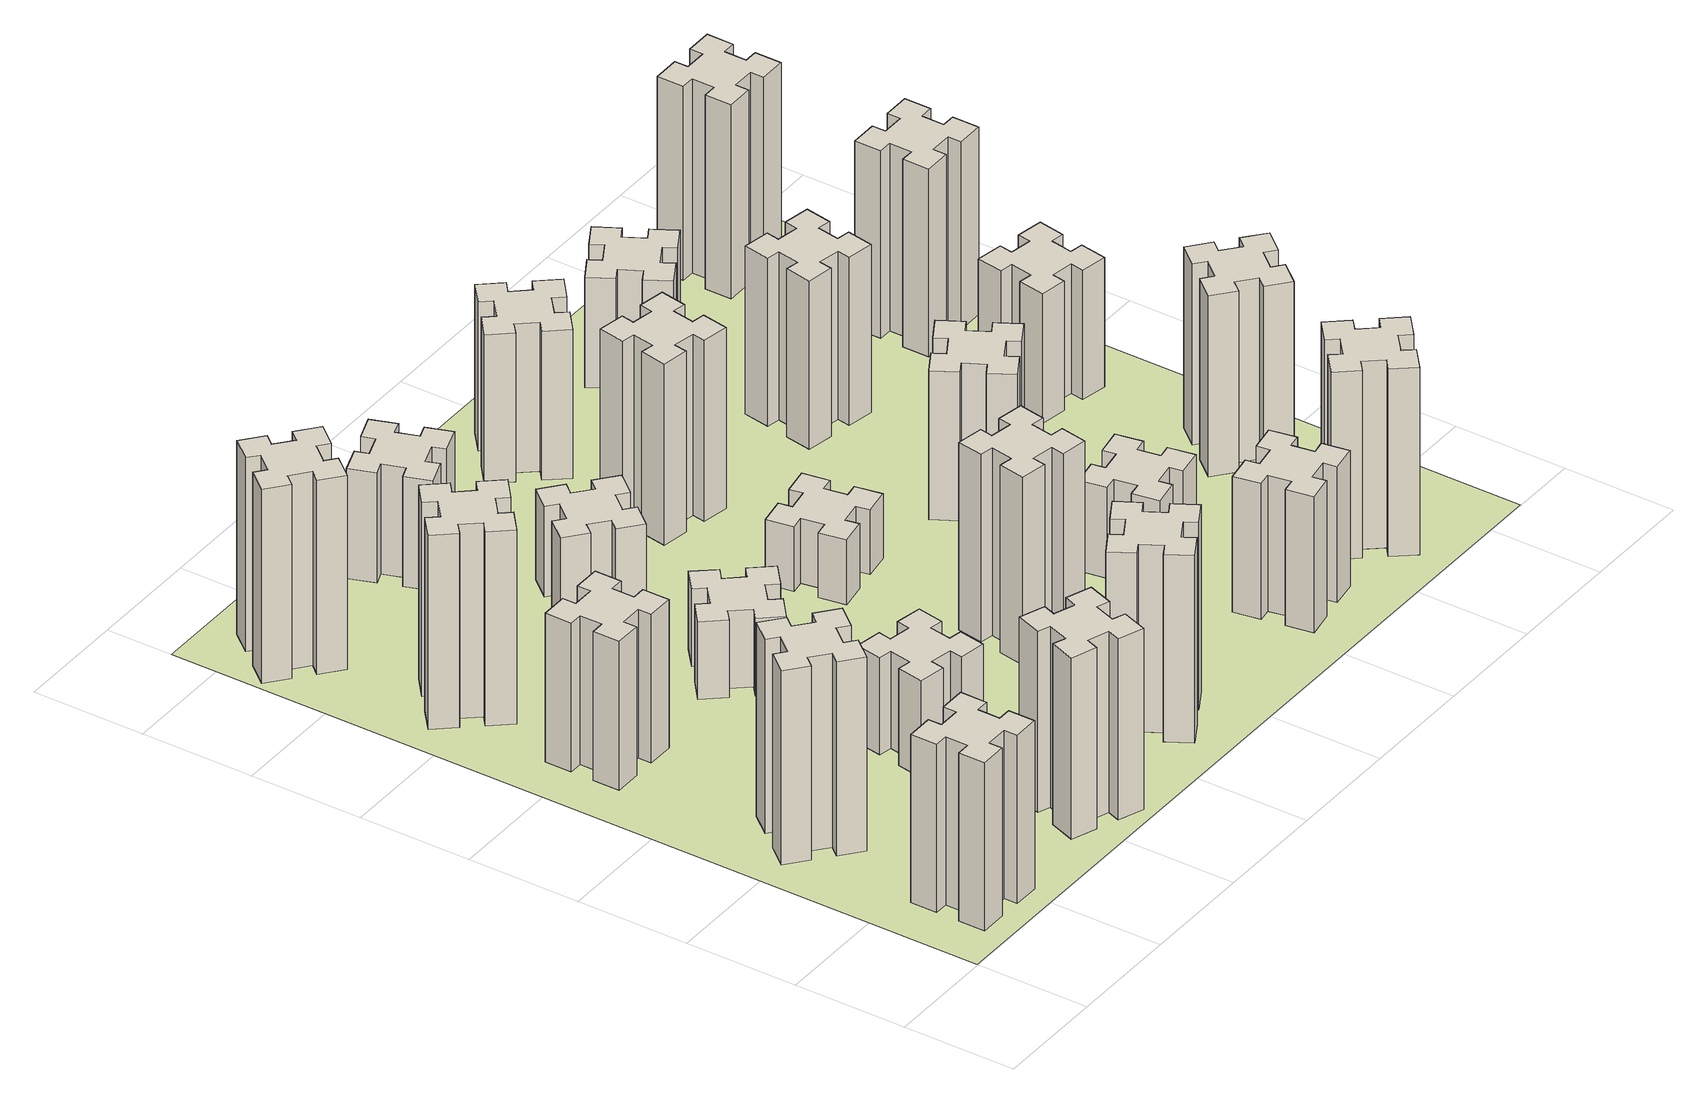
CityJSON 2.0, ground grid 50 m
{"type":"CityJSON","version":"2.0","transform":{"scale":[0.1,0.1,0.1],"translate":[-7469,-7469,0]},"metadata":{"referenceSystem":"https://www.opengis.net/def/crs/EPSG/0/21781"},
"CityObjects":{
"building1":{"type":"Building","attributes":{"class":"1000","function":"1000","usage":"1000","yearOfConstruction":2016,"roofType":"1000","measuredHeight":78,"storeysAboveGround":30,"storeysBelowGround":0},"geometry":[{"type":"Solid","lod":"1","boundaries":[[[[0,1,2,3,4,5,6,7,8,9,10,11,12,13,14,15,16,17,18,19]],[[17,16,20,21]],[[16,15,22,20]],[[15,14,23,22]],[[14,13,24,23]],[[13,12,25,24]],[[12,11,26,25]],[[11,10,27,26]],[[10,9,28,27]],[[9,8,29,28]],[[8,7,30,29]],[[7,6,31,30]],[[6,5,32,31]],[[5,4,33,32]],[[4,3,34,33]],[[3,2,35,34]],[[2,1,36,35]],[[1,0,37,36]],[[0,19,38,37]],[[19,18,39,38]],[[18,17,21,39]],[[24,25,26,27,28,29,30,31,32,33,34,35,36,37,38,39,21,20,22,23]]]]}]},
"building2":{"type":"Building","attributes":{"class":"1000","function":"1000","usage":"1000","yearOfConstruction":2016,"roofType":"1000","measuredHeight":90,"storeysAboveGround":30,"storeysBelowGround":0},"geometry":[{"type":"Solid","lod":"1","boundaries":[[[[40,41,42,43,44,45,46,47,48,49,50,51,52,53,54,55,56,57,58,59]],[[57,56,60,61]],[[56,55,62,60]],[[55,54,63,62]],[[54,53,64,63]],[[53,52,65,64]],[[52,51,66,65]],[[51,50,67,66]],[[50,49,68,67]],[[49,48,69,68]],[[48,47,70,69]],[[47,46,71,70]],[[46,45,72,71]],[[45,44,73,72]],[[44,43,74,73]],[[43,42,75,74]],[[42,41,76,75]],[[41,40,77,76]],[[40,59,78,77]],[[59,58,79,78]],[[58,57,61,79]],[[64,65,66,67,68,69,70,71,72,73,74,75,76,77,78,79,61,60,62,63]]]]}]},
"building3":{"type":"Building","attributes":{"class":"1000","function":"1000","usage":"1000","yearOfConstruction":2016,"roofType":"1000","measuredHeight":69,"storeysAboveGround":30,"storeysBelowGround":0},"geometry":[{"type":"Solid","lod":"1","boundaries":[[[[80,81,82,83,84,85,86,87,88,89,90,91,92,93,94,95,96,97,98,99]],[[97,96,100,101]],[[96,95,102,100]],[[95,94,103,102]],[[94,93,104,103]],[[93,92,105,104]],[[92,91,106,105]],[[91,90,107,106]],[[90,89,108,107]],[[89,88,109,108]],[[88,87,110,109]],[[87,86,111,110]],[[86,85,112,111]],[[85,84,113,112]],[[84,83,114,113]],[[83,82,115,114]],[[82,81,116,115]],[[81,80,117,116]],[[80,99,118,117]],[[99,98,119,118]],[[98,97,101,119]],[[104,105,106,107,108,109,110,111,112,113,114,115,116,117,118,119,101,100,102,103]]]]}]},
"building4":{"type":"Building","attributes":{"class":"1000","function":"1000","usage":"1000","yearOfConstruction":2016,"roofType":"1000","measuredHeight":90,"storeysAboveGround":30,"storeysBelowGround":0},"geometry":[{"type":"Solid","lod":"1","boundaries":[[[[120,121,122,123,124,125,126,127,128,129,130,131,132,133,134,135,136,137,138,139]],[[137,136,140,141]],[[136,135,142,140]],[[135,134,143,142]],[[134,133,144,143]],[[133,132,145,144]],[[132,131,146,145]],[[131,130,147,146]],[[130,129,148,147]],[[129,128,149,148]],[[128,127,150,149]],[[127,126,151,150]],[[126,125,152,151]],[[125,124,153,152]],[[124,123,154,153]],[[123,122,155,154]],[[122,121,156,155]],[[121,120,157,156]],[[120,139,158,157]],[[139,138,159,158]],[[138,137,141,159]],[[144,145,146,147,148,149,150,151,152,153,154,155,156,157,158,159,141,140,142,143]]]]}]},
"building5":{"type":"Building","attributes":{"class":"1000","function":"1000","usage":"1000","yearOfConstruction":2016,"roofType":"1000","measuredHeight":84,"storeysAboveGround":30,"storeysBelowGround":0},"geometry":[{"type":"Solid","lod":"1","boundaries":[[[[160,161,162,163,164,165,166,167,168,169,170,171,172,173,174,175,176,177,178,179]],[[177,176,180,181]],[[176,175,182,180]],[[175,174,183,182]],[[174,173,184,183]],[[173,172,185,184]],[[172,171,186,185]],[[171,170,187,186]],[[170,169,188,187]],[[169,168,189,188]],[[168,167,190,189]],[[167,166,191,190]],[[166,165,192,191]],[[165,164,193,192]],[[164,163,194,193]],[[163,162,195,194]],[[162,161,196,195]],[[161,160,197,196]],[[160,179,198,197]],[[179,178,199,198]],[[178,177,181,199]],[[184,185,186,187,188,189,190,191,192,193,194,195,196,197,198,199,181,180,182,183]]]]}]},
"building6":{"type":"Building","attributes":{"class":"1000","function":"1000","usage":"1000","yearOfConstruction":2016,"roofType":"1000","measuredHeight":90,"storeysAboveGround":30,"storeysBelowGround":0},"geometry":[{"type":"Solid","lod":"1","boundaries":[[[[200,201,202,203,204,205,206,207,208,209,210,211,212,213,214,215,216,217,218,219]],[[217,216,220,221]],[[216,215,222,220]],[[215,214,223,222]],[[214,213,224,223]],[[213,212,225,224]],[[212,211,226,225]],[[211,210,227,226]],[[210,209,228,227]],[[209,208,229,228]],[[208,207,230,229]],[[207,206,231,230]],[[206,205,232,231]],[[205,204,233,232]],[[204,203,234,233]],[[203,202,235,234]],[[202,201,236,235]],[[201,200,237,236]],[[200,219,238,237]],[[219,218,239,238]],[[218,217,221,239]],[[224,225,226,227,228,229,230,231,232,233,234,235,236,237,238,239,221,220,222,223]]]]}]},
"building7":{"type":"Building","attributes":{"class":"1000","function":"1000","usage":"1000","yearOfConstruction":2016,"roofType":"1000","measuredHeight":45,"storeysAboveGround":30,"storeysBelowGround":0},"geometry":[{"type":"Solid","lod":"1","boundaries":[[[[240,241,242,243,244,245,246,247,248,249,250,251,252,253,254,255,256,257,258,259]],[[257,256,260,261]],[[256,255,262,260]],[[255,254,263,262]],[[254,253,264,263]],[[253,252,265,264]],[[252,251,266,265]],[[251,250,267,266]],[[250,249,268,267]],[[249,248,269,268]],[[248,247,270,269]],[[247,246,271,270]],[[246,245,272,271]],[[245,244,273,272]],[[244,243,274,273]],[[243,242,275,274]],[[242,241,276,275]],[[241,240,277,276]],[[240,259,278,277]],[[259,258,279,278]],[[258,257,261,279]],[[264,265,266,267,268,269,270,271,272,273,274,275,276,277,278,279,261,260,262,263]]]]}]},
"building8":{"type":"Building","attributes":{"class":"1000","function":"1000","usage":"1000","yearOfConstruction":2016,"roofType":"1000","measuredHeight":36,"storeysAboveGround":30,"storeysBelowGround":0},"geometry":[{"type":"Solid","lod":"1","boundaries":[[[[280,281,282,283,284,285,286,287,288,289,290,291,292,293,294,295,296,297,298,299]],[[297,296,300,301]],[[296,295,302,300]],[[295,294,303,302]],[[294,293,304,303]],[[293,292,305,304]],[[292,291,306,305]],[[291,290,307,306]],[[290,289,308,307]],[[289,288,309,308]],[[288,287,310,309]],[[287,286,311,310]],[[286,285,312,311]],[[285,284,313,312]],[[284,283,314,313]],[[283,282,315,314]],[[282,281,316,315]],[[281,280,317,316]],[[280,299,318,317]],[[299,298,319,318]],[[298,297,301,319]],[[304,305,306,307,308,309,310,311,312,313,314,315,316,317,318,319,301,300,302,303]]]]}]},
"building9":{"type":"Building","attributes":{"class":"1000","function":"1000","usage":"1000","yearOfConstruction":2016,"roofType":"1000","measuredHeight":87,"storeysAboveGround":30,"storeysBelowGround":0},"geometry":[{"type":"Solid","lod":"1","boundaries":[[[[320,321,322,323,324,325,326,327,328,329,330,331,332,333,334,335,336,337,338,339]],[[337,336,340,341]],[[336,335,342,340]],[[335,334,343,342]],[[334,333,344,343]],[[333,332,345,344]],[[332,331,346,345]],[[331,330,347,346]],[[330,329,348,347]],[[329,328,349,348]],[[328,327,350,349]],[[327,326,351,350]],[[326,325,352,351]],[[325,324,353,352]],[[324,323,354,353]],[[323,322,355,354]],[[322,321,356,355]],[[321,320,357,356]],[[320,339,358,357]],[[339,338,359,358]],[[338,337,341,359]],[[344,345,346,347,348,349,350,351,352,353,354,355,356,357,358,359,341,340,342,343]]]]}]},
"building10":{"type":"Building","attributes":{"class":"1000","function":"1000","usage":"1000","yearOfConstruction":2016,"roofType":"1000","measuredHeight":42,"storeysAboveGround":30,"storeysBelowGround":0},"geometry":[{"type":"Solid","lod":"1","boundaries":[[[[360,361,362,363,364,365,366,367,368,369,370,371,372,373,374,375,376,377,378,379]],[[377,376,380,381]],[[376,375,382,380]],[[375,374,383,382]],[[374,373,384,383]],[[373,372,385,384]],[[372,371,386,385]],[[371,370,387,386]],[[370,369,388,387]],[[369,368,389,388]],[[368,367,390,389]],[[367,366,391,390]],[[366,365,392,391]],[[365,364,393,392]],[[364,363,394,393]],[[363,362,395,394]],[[362,361,396,395]],[[361,360,397,396]],[[360,379,398,397]],[[379,378,399,398]],[[378,377,381,399]],[[384,385,386,387,388,389,390,391,392,393,394,395,396,397,398,399,381,380,382,383]]]]}]},
"building11":{"type":"Building","attributes":{"class":"1000","function":"1000","usage":"1000","yearOfConstruction":2016,"roofType":"1000","measuredHeight":51,"storeysAboveGround":30,"storeysBelowGround":0},"geometry":[{"type":"Solid","lod":"1","boundaries":[[[[400,401,402,403,404,405,406,407,408,409,410,411,412,413,414,415,416,417,418,419]],[[417,416,420,421]],[[416,415,422,420]],[[415,414,423,422]],[[414,413,424,423]],[[413,412,425,424]],[[412,411,426,425]],[[411,410,427,426]],[[410,409,428,427]],[[409,408,429,428]],[[408,407,430,429]],[[407,406,431,430]],[[406,405,432,431]],[[405,404,433,432]],[[404,403,434,433]],[[403,402,435,434]],[[402,401,436,435]],[[401,400,437,436]],[[400,419,438,437]],[[419,418,439,438]],[[418,417,421,439]],[[424,425,426,427,428,429,430,431,432,433,434,435,436,437,438,439,421,420,422,423]]]]}]},
"building12":{"type":"Building","attributes":{"class":"1000","function":"1000","usage":"1000","yearOfConstruction":2016,"roofType":"1000","measuredHeight":87,"storeysAboveGround":30,"storeysBelowGround":0},"geometry":[{"type":"Solid","lod":"1","boundaries":[[[[440,441,442,443,444,445,446,447,448,449,450,451,452,453,454,455,456,457,458,459]],[[457,456,460,461]],[[456,455,462,460]],[[455,454,463,462]],[[454,453,464,463]],[[453,452,465,464]],[[452,451,466,465]],[[451,450,467,466]],[[450,449,468,467]],[[449,448,469,468]],[[448,447,470,469]],[[447,446,471,470]],[[446,445,472,471]],[[445,444,473,472]],[[444,443,474,473]],[[443,442,475,474]],[[442,441,476,475]],[[441,440,477,476]],[[440,459,478,477]],[[459,458,479,478]],[[458,457,461,479]],[[464,465,466,467,468,469,470,471,472,473,474,475,476,477,478,479,461,460,462,463]]]]}]},
"building13":{"type":"Building","attributes":{"class":"1000","function":"1000","usage":"1000","yearOfConstruction":2016,"roofType":"1000","measuredHeight":30,"storeysAboveGround":30,"storeysBelowGround":0},"geometry":[{"type":"Solid","lod":"1","boundaries":[[[[480,481,482,483,484,485,486,487,488,489,490,491,492,493,494,495,496,497,498,499]],[[497,496,500,501]],[[496,495,502,500]],[[495,494,503,502]],[[494,493,504,503]],[[493,492,505,504]],[[492,491,506,505]],[[491,490,507,506]],[[490,489,508,507]],[[489,488,509,508]],[[488,487,510,509]],[[487,486,511,510]],[[486,485,512,511]],[[485,484,513,512]],[[484,483,514,513]],[[483,482,515,514]],[[482,481,516,515]],[[481,480,517,516]],[[480,499,518,517]],[[499,498,519,518]],[[498,497,501,519]],[[504,505,506,507,508,509,510,511,512,513,514,515,516,517,518,519,501,500,502,503]]]]}]},
"building14":{"type":"Building","attributes":{"class":"1000","function":"1000","usage":"1000","yearOfConstruction":2016,"roofType":"1000","measuredHeight":84,"storeysAboveGround":30,"storeysBelowGround":0},"geometry":[{"type":"Solid","lod":"1","boundaries":[[[[520,521,522,523,524,525,526,527,528,529,530,531,532,533,534,535,536,537,538,539]],[[537,536,540,541]],[[536,535,542,540]],[[535,534,543,542]],[[534,533,544,543]],[[533,532,545,544]],[[532,531,546,545]],[[531,530,547,546]],[[530,529,548,547]],[[529,528,549,548]],[[528,527,550,549]],[[527,526,551,550]],[[526,525,552,551]],[[525,524,553,552]],[[524,523,554,553]],[[523,522,555,554]],[[522,521,556,555]],[[521,520,557,556]],[[520,539,558,557]],[[539,538,559,558]],[[538,537,541,559]],[[544,545,546,547,548,549,550,551,552,553,554,555,556,557,558,559,541,540,542,543]]]]}]},
"building15":{"type":"Building","attributes":{"class":"1000","function":"1000","usage":"1000","yearOfConstruction":2016,"roofType":"1000","measuredHeight":63,"storeysAboveGround":30,"storeysBelowGround":0},"geometry":[{"type":"Solid","lod":"1","boundaries":[[[[560,561,562,563,564,565,566,567,568,569,570,571,572,573,574,575,576,577,578,579]],[[577,576,580,581]],[[576,575,582,580]],[[575,574,583,582]],[[574,573,584,583]],[[573,572,585,584]],[[572,571,586,585]],[[571,570,587,586]],[[570,569,588,587]],[[569,568,589,588]],[[568,567,590,589]],[[567,566,591,590]],[[566,565,592,591]],[[565,564,593,592]],[[564,563,594,593]],[[563,562,595,594]],[[562,561,596,595]],[[561,560,597,596]],[[560,579,598,597]],[[579,578,599,598]],[[578,577,581,599]],[[584,585,586,587,588,589,590,591,592,593,594,595,596,597,598,599,581,580,582,583]]]]}]},
"building16":{"type":"Building","attributes":{"class":"1000","function":"1000","usage":"1000","yearOfConstruction":2016,"roofType":"1000","measuredHeight":69,"storeysAboveGround":30,"storeysBelowGround":0},"geometry":[{"type":"Solid","lod":"1","boundaries":[[[[600,601,602,603,604,605,606,607,608,609,610,611,612,613,614,615,616,617,618,619]],[[617,616,620,621]],[[616,615,622,620]],[[615,614,623,622]],[[614,613,624,623]],[[613,612,625,624]],[[612,611,626,625]],[[611,610,627,626]],[[610,609,628,627]],[[609,608,629,628]],[[608,607,630,629]],[[607,606,631,630]],[[606,605,632,631]],[[605,604,633,632]],[[604,603,634,633]],[[603,602,635,634]],[[602,601,636,635]],[[601,600,637,636]],[[600,619,638,637]],[[619,618,639,638]],[[618,617,621,639]],[[624,625,626,627,628,629,630,631,632,633,634,635,636,637,638,639,621,620,622,623]]]]}]},
"building17":{"type":"Building","attributes":{"class":"1000","function":"1000","usage":"1000","yearOfConstruction":2016,"roofType":"1000","measuredHeight":42,"storeysAboveGround":30,"storeysBelowGround":0},"geometry":[{"type":"Solid","lod":"1","boundaries":[[[[640,641,642,643,644,645,646,647,648,649,650,651,652,653,654,655,656,657,658,659]],[[657,656,660,661]],[[656,655,662,660]],[[655,654,663,662]],[[654,653,664,663]],[[653,652,665,664]],[[652,651,666,665]],[[651,650,667,666]],[[650,649,668,667]],[[649,648,669,668]],[[648,647,670,669]],[[647,646,671,670]],[[646,645,672,671]],[[645,644,673,672]],[[644,643,674,673]],[[643,642,675,674]],[[642,641,676,675]],[[641,640,677,676]],[[640,659,678,677]],[[659,658,679,678]],[[658,657,661,679]],[[664,665,666,667,668,669,670,671,672,673,674,675,676,677,678,679,661,660,662,663]]]]}]},
"building18":{"type":"Building","attributes":{"class":"1000","function":"1000","usage":"1000","yearOfConstruction":2016,"roofType":"1000","measuredHeight":69,"storeysAboveGround":30,"storeysBelowGround":0},"geometry":[{"type":"Solid","lod":"1","boundaries":[[[[680,681,682,683,684,685,686,687,688,689,690,691,692,693,694,695,696,697,698,699]],[[697,696,700,701]],[[696,695,702,700]],[[695,694,703,702]],[[694,693,704,703]],[[693,692,705,704]],[[692,691,706,705]],[[691,690,707,706]],[[690,689,708,707]],[[689,688,709,708]],[[688,687,710,709]],[[687,686,711,710]],[[686,685,712,711]],[[685,684,713,712]],[[684,683,714,713]],[[683,682,715,714]],[[682,681,716,715]],[[681,680,717,716]],[[680,699,718,717]],[[699,698,719,718]],[[698,697,701,719]],[[704,705,706,707,708,709,710,711,712,713,714,715,716,717,718,719,701,700,702,703]]]]}]},
"building19":{"type":"Building","attributes":{"class":"1000","function":"1000","usage":"1000","yearOfConstruction":2016,"roofType":"1000","measuredHeight":87,"storeysAboveGround":30,"storeysBelowGround":0},"geometry":[{"type":"Solid","lod":"1","boundaries":[[[[720,721,722,723,724,725,726,727,728,729,730,731,732,733,734,735,736,737,738,739]],[[737,736,740,741]],[[736,735,742,740]],[[735,734,743,742]],[[734,733,744,743]],[[733,732,745,744]],[[732,731,746,745]],[[731,730,747,746]],[[730,729,748,747]],[[729,728,749,748]],[[728,727,750,749]],[[727,726,751,750]],[[726,725,752,751]],[[725,724,753,752]],[[724,723,754,753]],[[723,722,755,754]],[[722,721,756,755]],[[721,720,757,756]],[[720,739,758,757]],[[739,738,759,758]],[[738,737,741,759]],[[744,745,746,747,748,749,750,751,752,753,754,755,756,757,758,759,741,740,742,743]]]]}]},
"building20":{"type":"Building","attributes":{"class":"1000","function":"1000","usage":"1000","yearOfConstruction":2016,"roofType":"1000","measuredHeight":78,"storeysAboveGround":30,"storeysBelowGround":0},"geometry":[{"type":"Solid","lod":"1","boundaries":[[[[760,761,762,763,764,765,766,767,768,769,770,771,772,773,774,775,776,777,778,779]],[[777,776,780,781]],[[776,775,782,780]],[[775,774,783,782]],[[774,773,784,783]],[[773,772,785,784]],[[772,771,786,785]],[[771,770,787,786]],[[770,769,788,787]],[[769,768,789,788]],[[768,767,790,789]],[[767,766,791,790]],[[766,765,792,791]],[[765,764,793,792]],[[764,763,794,793]],[[763,762,795,794]],[[762,761,796,795]],[[761,760,797,796]],[[760,779,798,797]],[[779,778,799,798]],[[778,777,781,799]],[[784,785,786,787,788,789,790,791,792,793,794,795,796,797,798,799,781,780,782,783]]]]}]},
"building21":{"type":"Building","attributes":{"class":"1000","function":"1000","usage":"1000","yearOfConstruction":2016,"roofType":"1000","measuredHeight":51,"storeysAboveGround":30,"storeysBelowGround":0},"geometry":[{"type":"Solid","lod":"1","boundaries":[[[[800,801,802,803,804,805,806,807,808,809,810,811,812,813,814,815,816,817,818,819]],[[817,816,820,821]],[[816,815,822,820]],[[815,814,823,822]],[[814,813,824,823]],[[813,812,825,824]],[[812,811,826,825]],[[811,810,827,826]],[[810,809,828,827]],[[809,808,829,828]],[[808,807,830,829]],[[807,806,831,830]],[[806,805,832,831]],[[805,804,833,832]],[[804,803,834,833]],[[803,802,835,834]],[[802,801,836,835]],[[801,800,837,836]],[[800,819,838,837]],[[819,818,839,838]],[[818,817,821,839]],[[824,825,826,827,828,829,830,831,832,833,834,835,836,837,838,839,821,820,822,823]]]]}]},
"building22":{"type":"Building","attributes":{"class":"1000","function":"1000","usage":"1000","yearOfConstruction":2016,"roofType":"1000","measuredHeight":84,"storeysAboveGround":30,"storeysBelowGround":0},"geometry":[{"type":"Solid","lod":"1","boundaries":[[[[840,841,842,843,844,845,846,847,848,849,850,851,852,853,854,855,856,857,858,859]],[[857,856,860,861]],[[856,855,862,860]],[[855,854,863,862]],[[854,853,864,863]],[[853,852,865,864]],[[852,851,866,865]],[[851,850,867,866]],[[850,849,868,867]],[[849,848,869,868]],[[848,847,870,869]],[[847,846,871,870]],[[846,845,872,871]],[[845,844,873,872]],[[844,843,874,873]],[[843,842,875,874]],[[842,841,876,875]],[[841,840,877,876]],[[840,859,878,877]],[[859,858,879,878]],[[858,857,861,879]],[[864,865,866,867,868,869,870,871,872,873,874,875,876,877,878,879,861,860,862,863]]]]}]},
"building23":{"type":"Building","attributes":{"class":"1000","function":"1000","usage":"1000","yearOfConstruction":2016,"roofType":"1000","measuredHeight":60,"storeysAboveGround":30,"storeysBelowGround":0},"geometry":[{"type":"Solid","lod":"1","boundaries":[[[[880,881,882,883,884,885,886,887,888,889,890,891,892,893,894,895,896,897,898,899]],[[897,896,900,901]],[[896,895,902,900]],[[895,894,903,902]],[[894,893,904,903]],[[893,892,905,904]],[[892,891,906,905]],[[891,890,907,906]],[[890,889,908,907]],[[889,888,909,908]],[[888,887,910,909]],[[887,886,911,910]],[[886,885,912,911]],[[885,884,913,912]],[[884,883,914,913]],[[883,882,915,914]],[[882,881,916,915]],[[881,880,917,916]],[[880,899,918,917]],[[899,898,919,918]],[[898,897,901,919]],[[904,905,906,907,908,909,910,911,912,913,914,915,916,917,918,919,901,900,902,903]]]]}]},
"building24":{"type":"Building","attributes":{"class":"1000","function":"1000","usage":"1000","yearOfConstruction":2016,"roofType":"1000","measuredHeight":87,"storeysAboveGround":30,"storeysBelowGround":0},"geometry":[{"type":"Solid","lod":"1","boundaries":[[[[920,921,922,923,924,925,926,927,928,929,930,931,932,933,934,935,936,937,938,939]],[[937,936,940,941]],[[936,935,942,940]],[[935,934,943,942]],[[934,933,944,943]],[[933,932,945,944]],[[932,931,946,945]],[[931,930,947,946]],[[930,929,948,947]],[[929,928,949,948]],[[928,927,950,949]],[[927,926,951,950]],[[926,925,952,951]],[[925,924,953,952]],[[924,923,954,953]],[[923,922,955,954]],[[922,921,956,955]],[[921,920,957,956]],[[920,939,958,957]],[[939,938,959,958]],[[938,937,941,959]],[[944,945,946,947,948,949,950,951,952,953,954,955,956,957,958,959,941,940,942,943]]]]}]},
"building25":{"type":"Building","attributes":{"class":"1000","function":"1000","usage":"1000","yearOfConstruction":2016,"roofType":"1000","measuredHeight":90,"storeysAboveGround":30,"storeysBelowGround":0},"geometry":[{"type":"Solid","lod":"1","boundaries":[[[[960,961,962,963,964,965,966,967,968,969,970,971,972,973,974,975,976,977,978,979]],[[977,976,980,981]],[[976,975,982,980]],[[975,974,983,982]],[[974,973,984,983]],[[973,972,985,984]],[[972,971,986,985]],[[971,970,987,986]],[[970,969,988,987]],[[969,968,989,988]],[[968,967,990,989]],[[967,966,991,990]],[[966,965,992,991]],[[965,964,993,992]],[[964,963,994,993]],[[963,962,995,994]],[[962,961,996,995]],[[961,960,997,996]],[[960,979,998,997]],[[979,978,999,998]],[[978,977,981,999]],[[984,985,986,987,988,989,990,991,992,993,994,995,996,997,998,999,981,980,982,983]]]]}]},
"landuse1":{"type":"LandUse","attributes":{"name":"plot1","function":"1010"},"geometry":[{"type":"MultiSurface","lod":"1","boundaries":[[[1000,1001,1002,1003]]]}]}
},
"vertices":[
[265,325,0],[265,225,0],[205,225,0],[205,105,0],[325,105,0],[325,165,0],[425,165,0],[425,105,0],[545,105,0],[545,225,0],[485,225,0],[485,325,0],[545,325,0],[545,445,0],[425,445,0],[425,385,0],[325,385,0],[325,445,0],[205,445,0],[205,325,0],[325,385,780],[325,445,780],[425,385,780],[425,445,780],[545,445,780],[545,325,780],[485,325,780],[485,225,780],[545,225,780],[545,105,780],[425,105,780],[425,165,780],[325,165,780],[325,105,780],[205,105,780],[205,225,780],[265,225,780],[265,325,780],[205,325,780],[205,445,780],
[484,1067,0],[408,1132,0],[446,1178,0],[354,1255,0],[277,1163,0],[323,1124,0],[259,1048,0],[213,1086,0],[136,994,0],[228,917,0],[266,963,0],[343,899,0],[304,853,0],[396,776,0],[473,868,0],[427,906,0],[492,983,0],[538,944,0],[615,1036,0],[523,1113,0],[492,983,900],[538,944,900],[427,906,900],[473,868,900],[396,776,900],[304,853,900],[343,899,900],[266,963,900],[228,917,900],[136,994,900],[213,1086,900],[259,1048,900],[323,1124,900],[277,1163,900],[354,1255,900],[446,1178,900],[408,1132,900],[484,1067,900],[523,1113,900],[615,1036,900],
[425,2065,0],[325,2065,0],[325,2125,0],[205,2125,0],[205,2005,0],[265,2005,0],[265,1905,0],[205,1905,0],[205,1785,0],[325,1785,0],[325,1845,0],[425,1845,0],[425,1785,0],[545,1785,0],[545,1905,0],[485,1905,0],[485,2005,0],[545,2005,0],[545,2125,0],[425,2125,0],[485,2005,690],[545,2005,690],[485,1905,690],[545,1905,690],[545,1785,690],[425,1785,690],[425,1845,690],[325,1845,690],[325,1785,690],[205,1785,690],[205,1905,690],[265,1905,690],[265,2005,690],[205,2005,690],[205,2125,690],[325,2125,690],[325,2065,690],[425,2065,690],[425,2125,690],[545,2125,690],
[492,2628,0],[427,2704,0],[473,2743,0],[396,2835,0],[304,2758,0],[343,2712,0],[266,2647,0],[228,2693,0],[136,2616,0],[213,2524,0],[259,2563,0],[323,2486,0],[277,2448,0],[354,2356,0],[446,2433,0],[408,2479,0],[484,2543,0],[523,2497,0],[615,2574,0],[538,2666,0],[484,2543,900],[523,2497,900],[408,2479,900],[446,2433,900],[354,2356,900],[277,2448,900],[323,2486,900],[259,2563,900],[213,2524,900],[136,2616,900],[228,2693,900],[266,2647,900],[343,2712,900],[304,2758,900],[396,2835,900],[473,2743,900],[427,2704,900],[492,2628,900],[538,2666,900],[615,2574,900],
[1029,360,0],[995,266,0],[939,287,0],[897,174,0],[1010,133,0],[1031,189,0],[1125,155,0],[1104,99,0],[1217,57,0],[1258,170,0],[1202,191,0],[1236,285,0],[1292,264,0],[1333,377,0],[1220,418,0],[1200,362,0],[1106,396,0],[1127,452,0],[1014,493,0],[973,380,0],[1106,396,840],[1127,452,840],[1200,362,840],[1220,418,840],[1333,377,840],[1292,264,840],[1236,285,840],[1202,191,840],[1258,170,840],[1217,57,840],[1104,99,840],[1125,155,840],[1031,189,840],[1010,133,840],[897,174,840],[939,287,840],[995,266,840],[1029,360,840],[973,380,840],[1014,493,840],
[384,3387,0],[308,3452,0],[346,3498,0],[254,3575,0],[177,3483,0],[223,3444,0],[159,3368,0],[113,3406,0],[36,3314,0],[128,3237,0],[166,3283,0],[243,3219,0],[204,3173,0],[296,3096,0],[373,3188,0],[327,3226,0],[392,3303,0],[438,3264,0],[515,3356,0],[423,3433,0],[392,3303,900],[438,3264,900],[327,3226,900],[373,3188,900],[296,3096,900],[204,3173,900],[243,3219,900],[166,3283,900],[128,3237,900],[36,3314,900],[113,3406,900],[159,3368,900],[223,3444,900],[177,3483,900],[254,3575,900],[346,3498,900],[308,3452,900],[384,3387,900],[423,3433,900],[515,3356,900],
[1047,916,0],[1145,898,0],[1135,839,0],[1253,818,0],[1274,937,0],[1215,947,0],[1232,1045,0],[1291,1035,0],[1312,1153,0],[1194,1174,0],[1184,1115,0],[1085,1132,0],[1096,1191,0],[977,1212,0],[957,1094,0],[1016,1084,0],[998,985,0],[939,996,0],[918,877,0],[1037,857,0],[998,985,450],[939,996,450],[1016,1084,450],[957,1094,450],[977,1212,450],[1096,1191,450],[1085,1132,450],[1184,1115,450],[1194,1174,450],[1312,1153,450],[1291,1035,450],[1232,1045,450],[1215,947,450],[1274,937,450],[1253,818,450],[1135,839,450],[1145,898,450],[1047,916,450],[1037,857,450],[918,877,450],
[1083,1972,0],[1006,1907,0],[968,1953,0],[876,1876,0],[953,1784,0],[999,1823,0],[1063,1746,0],[1017,1708,0],[1094,1616,0],[1186,1693,0],[1148,1739,0],[1224,1803,0],[1263,1757,0],[1355,1834,0],[1278,1926,0],[1232,1888,0],[1167,1964,0],[1213,2003,0],[1136,2095,0],[1044,2018,0],[1167,1964,360],[1213,2003,360],[1232,1888,360],[1278,1926,360],[1355,1834,360],[1263,1757,360],[1224,1803,360],[1148,1739,360],[1186,1693,360],[1094,1616,360],[1017,1708,360],[1063,1746,360],[999,1823,360],[953,1784,360],[876,1876,360],[968,1953,360],[1006,1907,360],[1083,1972,360],[1044,2018,360],[1136,2095,360],
[1744,496,0],[1657,446,0],[1627,498,0],[1523,438,0],[1583,334,0],[1635,364,0],[1685,277,0],[1633,247,0],[1693,143,0],[1797,203,0],[1767,255,0],[1854,305,0],[1884,253,0],[1988,313,0],[1928,417,0],[1876,387,0],[1826,474,0],[1878,504,0],[1818,608,0],[1714,548,0],[1826,474,870],[1878,504,870],[1876,387,870],[1928,417,870],[1988,313,870],[1884,253,870],[1854,305,870],[1767,255,870],[1797,203,870],[1693,143,870],[1633,247,870],[1685,277,870],[1635,364,870],[1583,334,870],[1523,438,870],[1627,498,870],[1657,446,870],[1744,496,870],[1714,548,870],[1818,608,870],
[1267,2486,0],[1332,2563,0],[1378,2524,0],[1455,2616,0],[1363,2693,0],[1324,2647,0],[1248,2712,0],[1286,2758,0],[1194,2835,0],[1117,2743,0],[1163,2704,0],[1099,2628,0],[1053,2666,0],[976,2574,0],[1068,2497,0],[1106,2543,0],[1183,2479,0],[1144,2433,0],[1236,2356,0],[1313,2448,0],[1183,2479,420],[1144,2433,420],[1106,2543,420],[1068,2497,420],[976,2574,420],[1053,2666,420],[1099,2628,420],[1163,2704,420],[1117,2743,420],[1194,2835,420],[1286,2758,420],[1248,2712,420],[1324,2647,420],[1363,2693,420],[1455,2616,420],[1378,2524,420],[1332,2563,420],[1267,2486,420],[1313,2448,420],[1236,2356,420],
[1025,3456,0],[931,3422,0],[910,3478,0],[797,3437,0],[839,3324,0],[895,3345,0],[929,3251,0],[873,3230,0],[914,3117,0],[1027,3159,0],[1006,3215,0],[1100,3249,0],[1120,3193,0],[1233,3234,0],[1192,3347,0],[1136,3326,0],[1102,3420,0],[1158,3440,0],[1117,3553,0],[1004,3512,0],[1102,3420,510],[1158,3440,510],[1136,3326,510],[1192,3347,510],[1233,3234,510],[1120,3193,510],[1100,3249,510],[1006,3215,510],[1027,3159,510],[914,3117,510],[873,3230,510],[929,3251,510],[895,3345,510],[839,3324,510],[797,3437,510],[910,3478,510],[931,3422,510],[1025,3456,510],[1004,3512,510],[1117,3553,510],
[2055,1047,0],[2072,1145,0],[2131,1135,0],[2152,1253,0],[2034,1274,0],[2024,1215,0],[1925,1232,0],[1936,1291,0],[1817,1312,0],[1797,1194,0],[1856,1184,0],[1838,1085,0],[1779,1096,0],[1758,977,0],[1877,957,0],[1887,1016,0],[1985,998,0],[1975,939,0],[2093,918,0],[2114,1037,0],[1985,998,870],[1975,939,870],[1887,1016,870],[1877,957,870],[1758,977,870],[1779,1096,870],[1838,1085,870],[1856,1184,870],[1797,1194,870],[1817,1312,870],[1936,1291,870],[1925,1232,870],[2024,1215,870],[2034,1274,870],[2152,1253,870],[2131,1135,870],[2072,1145,870],[2055,1047,870],[2114,1037,870],[2093,918,870],
[1972,1925,0],[1955,2024,0],[2014,2034,0],[1993,2152,0],[1875,2131,0],[1885,2072,0],[1787,2055,0],[1777,2114,0],[1658,2093,0],[1679,1975,0],[1738,1985,0],[1756,1887,0],[1697,1877,0],[1717,1758,0],[1836,1779,0],[1825,1838,0],[1924,1856,0],[1934,1797,0],[2052,1817,0],[2031,1936,0],[1924,1856,300],[1934,1797,300],[1825,1838,300],[1836,1779,300],[1717,1758,300],[1697,1877,300],[1756,1887,300],[1738,1985,300],[1679,1975,300],[1658,2093,300],[1777,2114,300],[1787,2055,300],[1885,2072,300],[1875,2131,300],[1993,2152,300],[2014,2034,300],[1955,2024,300],[1972,1925,300],[2031,1936,300],[2052,1817,300],
[1756,2764,0],[1738,2665,0],[1679,2676,0],[1658,2557,0],[1777,2537,0],[1787,2596,0],[1885,2578,0],[1875,2519,0],[1993,2498,0],[2014,2617,0],[1955,2627,0],[1972,2725,0],[2031,2715,0],[2052,2833,0],[1934,2854,0],[1924,2795,0],[1825,2812,0],[1836,2871,0],[1717,2892,0],[1697,2774,0],[1825,2812,840],[1836,2871,840],[1924,2795,840],[1934,2854,840],[2052,2833,840],[2031,2715,840],[1972,2725,840],[1955,2627,840],[2014,2617,840],[1993,2498,840],[1875,2519,840],[1885,2578,840],[1787,2596,840],[1777,2537,840],[1658,2557,840],[1679,2676,840],[1738,2665,840],[1756,2764,840],[1697,2774,840],[1717,2892,840],
[2665,258,0],[2764,276,0],[2774,217,0],[2892,237,0],[2871,356,0],[2812,345,0],[2795,444,0],[2854,454,0],[2833,572,0],[2715,551,0],[2725,492,0],[2627,475,0],[2617,534,0],[2498,513,0],[2519,395,0],[2578,405,0],[2596,307,0],[2537,297,0],[2557,178,0],[2676,199,0],[2596,307,630],[2537,297,630],[2578,405,630],[2519,395,630],[2498,513,630],[2617,534,630],[2627,475,630],[2725,492,630],[2715,551,630],[2833,572,630],[2854,454,630],[2795,444,630],[2812,345,630],[2871,356,630],[2892,237,630],[2774,217,630],[2764,276,630],[2665,258,630],[2676,199,630],[2557,178,630],
[1888,3219,0],[1964,3283,0],[2003,3237,0],[2095,3314,0],[2018,3406,0],[1972,3368,0],[1907,3444,0],[1953,3483,0],[1876,3575,0],[1784,3498,0],[1823,3452,0],[1746,3387,0],[1708,3433,0],[1616,3356,0],[1693,3264,0],[1739,3303,0],[1803,3226,0],[1757,3188,0],[1834,3096,0],[1926,3173,0],[1803,3226,690],[1757,3188,690],[1739,3303,690],[1693,3264,690],[1616,3356,690],[1708,3433,690],[1746,3387,690],[1823,3452,690],[1784,3498,690],[1876,3575,690],[1953,3483,690],[1907,3444,690],[1972,3368,690],[2018,3406,690],[2095,3314,690],[2003,3237,690],[1964,3283,690],[1888,3219,690],[1926,3173,690],[1834,3096,690],
[2625,1132,0],[2527,1115,0],[2517,1174,0],[2398,1153,0],[2419,1035,0],[2478,1045,0],[2496,947,0],[2437,937,0],[2457,818,0],[2576,839,0],[2565,898,0],[2664,916,0],[2674,857,0],[2792,877,0],[2771,996,0],[2712,985,0],[2695,1084,0],[2754,1094,0],[2733,1212,0],[2615,1191,0],[2695,1084,420],[2754,1094,420],[2712,985,420],[2771,996,420],[2792,877,420],[2674,857,420],[2664,916,420],[2565,898,420],[2576,839,420],[2457,818,420],[2437,937,420],[2496,947,420],[2478,1045,420],[2419,1035,420],[2398,1153,420],[2517,1174,420],[2527,1115,420],[2625,1132,420],[2615,1191,420],[2733,1212,420],
[2475,1744,0],[2525,1657,0],[2473,1627,0],[2533,1523,0],[2637,1583,0],[2607,1635,0],[2694,1685,0],[2724,1633,0],[2828,1693,0],[2768,1797,0],[2716,1767,0],[2666,1854,0],[2718,1884,0],[2658,1988,0],[2554,1928,0],[2584,1876,0],[2497,1826,0],[2467,1878,0],[2363,1818,0],[2423,1714,0],[2497,1826,690],[2467,1878,690],[2584,1876,690],[2554,1928,690],[2658,1988,690],[2718,1884,690],[2666,1854,690],[2716,1767,690],[2768,1797,690],[2828,1693,690],[2724,1633,690],[2694,1685,690],[2607,1635,690],[2637,1583,690],[2533,1523,690],[2473,1627,690],[2525,1657,690],[2475,1744,690],[2423,1714,690],[2363,1818,690],
[3268,259,0],[3344,323,0],[3383,277,0],[3475,354,0],[3398,446,0],[3352,408,0],[3287,484,0],[3333,523,0],[3256,615,0],[3164,538,0],[3203,492,0],[3126,427,0],[3088,473,0],[2996,396,0],[3073,304,0],[3119,343,0],[3183,266,0],[3137,228,0],[3214,136,0],[3306,213,0],[3183,266,870],[3137,228,870],[3119,343,870],[3073,304,870],[2996,396,870],[3088,473,870],[3126,427,870],[3203,492,870],[3164,538,870],[3256,615,870],[3333,523,870],[3287,484,870],[3352,408,870],[3398,446,870],[3475,354,870],[3383,277,870],[3344,323,870],[3268,259,870],[3306,213,870],[3214,136,870],
[2596,2664,0],[2578,2565,0],[2519,2576,0],[2498,2457,0],[2617,2437,0],[2627,2496,0],[2725,2478,0],[2715,2419,0],[2833,2398,0],[2854,2517,0],[2795,2527,0],[2812,2625,0],[2871,2615,0],[2892,2733,0],[2774,2754,0],[2764,2695,0],[2665,2712,0],[2676,2771,0],[2557,2792,0],[2537,2674,0],[2665,2712,780],[2676,2771,780],[2764,2695,780],[2774,2754,780],[2892,2733,780],[2871,2615,780],[2812,2625,780],[2795,2527,780],[2854,2517,780],[2833,2398,780],[2715,2419,780],[2725,2478,780],[2627,2496,780],[2617,2437,780],[2498,2457,780],[2519,2576,780],[2578,2565,780],[2596,2664,780],[2537,2674,780],[2557,2792,780],
[2716,3347,0],[2666,3434,0],[2718,3464,0],[2658,3568,0],[2554,3508,0],[2584,3456,0],[2497,3406,0],[2467,3458,0],[2363,3398,0],[2423,3294,0],[2475,3324,0],[2525,3237,0],[2473,3207,0],[2533,3103,0],[2637,3163,0],[2607,3215,0],[2694,3265,0],[2724,3213,0],[2828,3273,0],[2768,3377,0],[2694,3265,510],[2724,3213,510],[2607,3215,510],[2637,3163,510],[2533,3103,510],[2473,3207,510],[2525,3237,510],[2475,3324,510],[2423,3294,510],[2363,3398,510],[2467,3458,510],[2497,3406,510],[2584,3456,510],[2554,3508,510],[2658,3568,510],[2718,3464,510],[2666,3434,510],[2716,3347,510],[2768,3377,510],[2828,3273,510],
[3487,1006,0],[3552,1083,0],[3598,1044,0],[3675,1136,0],[3583,1213,0],[3544,1167,0],[3468,1232,0],[3506,1278,0],[3414,1355,0],[3337,1263,0],[3383,1224,0],[3319,1148,0],[3273,1186,0],[3196,1094,0],[3288,1017,0],[3326,1063,0],[3403,999,0],[3364,953,0],[3456,876,0],[3533,968,0],[3403,999,840],[3364,953,840],[3326,1063,840],[3288,1017,840],[3196,1094,840],[3273,1186,840],[3319,1148,840],[3383,1224,840],[3337,1263,840],[3414,1355,840],[3506,1278,840],[3468,1232,840],[3544,1167,840],[3583,1213,840],[3675,1136,840],[3598,1044,840],[3552,1083,840],[3487,1006,840],[3533,968,840],[3456,876,840],
[3267,1856,0],[3365,1838,0],[3355,1779,0],[3473,1758,0],[3494,1877,0],[3435,1887,0],[3452,1985,0],[3511,1975,0],[3532,2093,0],[3414,2114,0],[3404,2055,0],[3305,2072,0],[3316,2131,0],[3197,2152,0],[3177,2034,0],[3236,2024,0],[3218,1925,0],[3159,1936,0],[3138,1817,0],[3257,1797,0],[3218,1925,600],[3159,1936,600],[3236,2024,600],[3177,2034,600],[3197,2152,600],[3316,2131,600],[3305,2072,600],[3404,2055,600],[3414,2114,600],[3532,2093,600],[3511,1975,600],[3452,1985,600],[3435,1887,600],[3494,1877,600],[3473,1758,600],[3355,1779,600],[3365,1838,600],[3267,1856,600],[3257,1797,600],[3138,1817,600],
[3485,2705,0],[3385,2705,0],[3385,2765,0],[3265,2765,0],[3265,2645,0],[3325,2645,0],[3325,2545,0],[3265,2545,0],[3265,2425,0],[3385,2425,0],[3385,2485,0],[3485,2485,0],[3485,2425,0],[3605,2425,0],[3605,2545,0],[3545,2545,0],[3545,2645,0],[3605,2645,0],[3605,2765,0],[3485,2765,0],[3545,2645,870],[3605,2645,870],[3545,2545,870],[3605,2545,870],[3605,2425,870],[3485,2425,870],[3485,2485,870],[3385,2485,870],[3385,2425,870],[3265,2425,870],[3265,2545,870],[3325,2545,870],[3325,2645,870],[3265,2645,870],[3265,2765,870],[3385,2765,870],[3385,2705,870],[3485,2705,870],[3485,2765,870],[3605,2765,870],
[3285,3325,0],[3385,3325,0],[3385,3265,0],[3505,3265,0],[3505,3385,0],[3445,3385,0],[3445,3485,0],[3505,3485,0],[3505,3605,0],[3385,3605,0],[3385,3545,0],[3285,3545,0],[3285,3605,0],[3165,3605,0],[3165,3485,0],[3225,3485,0],[3225,3385,0],[3165,3385,0],[3165,3265,0],[3285,3265,0],[3225,3385,900],[3165,3385,900],[3225,3485,900],[3165,3485,900],[3165,3605,900],[3285,3605,900],[3285,3545,900],[3385,3545,900],[3385,3605,900],[3505,3605,900],[3505,3485,900],[3445,3485,900],[3445,3385,900],[3505,3385,900],[3505,3265,900],[3385,3265,900],[3385,3325,900],[3285,3325,900],[3285,3265,900],[3165,3265,900],
[5,3705,0],[3705,3705,0],[3705,5,0],[5,5,0]
]}
